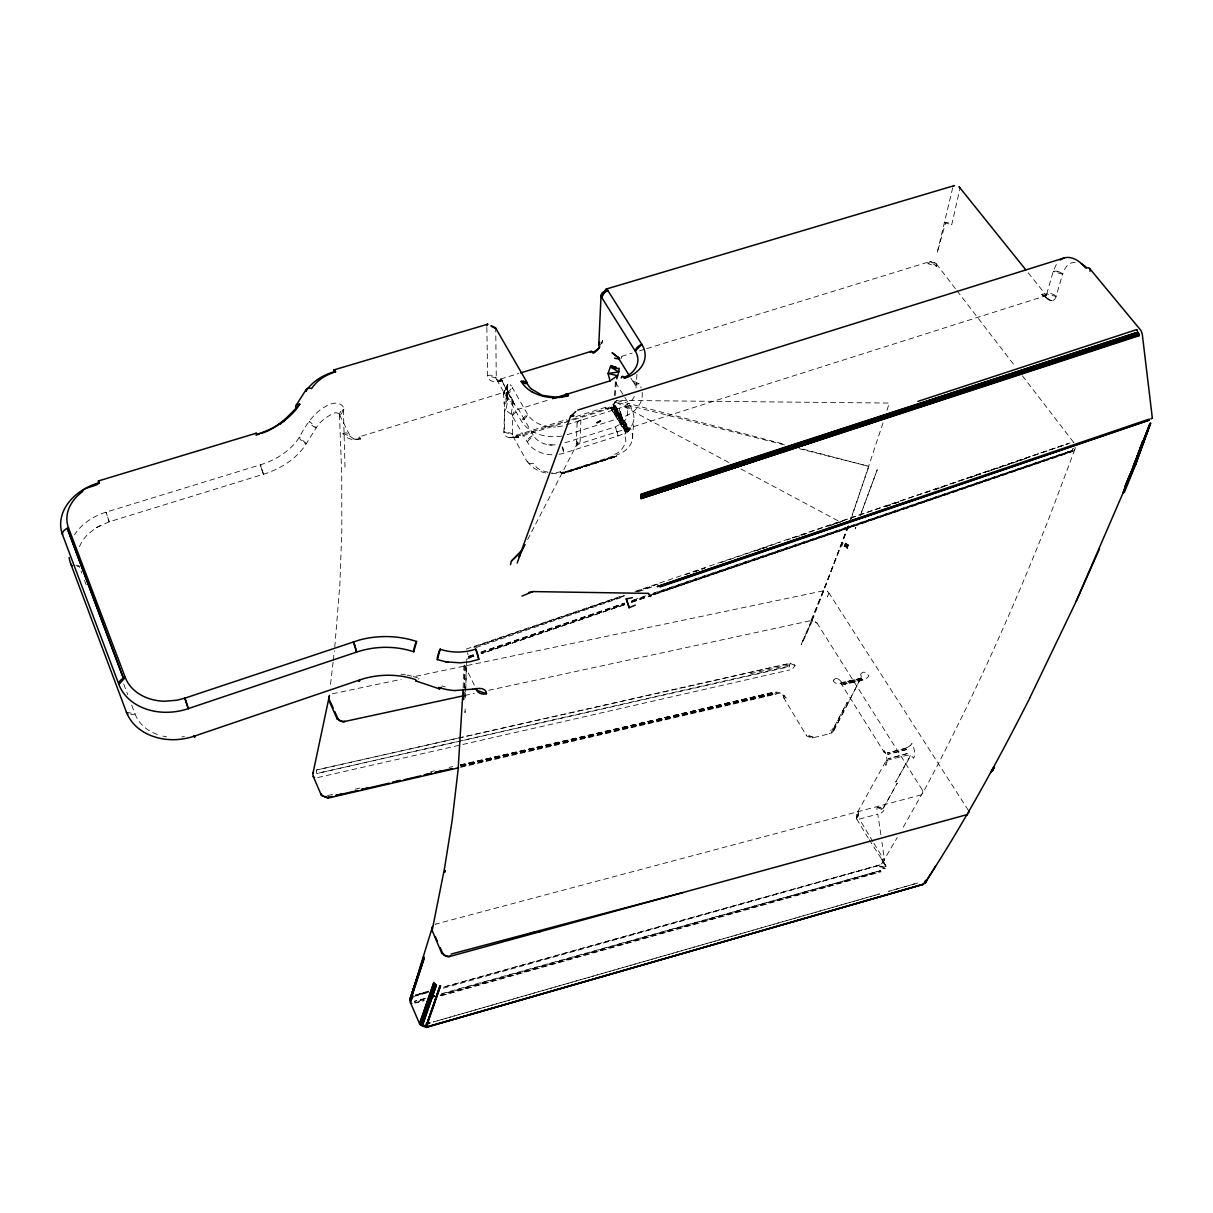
<?xml version="1.0" encoding="UTF-8"?>
<svg xmlns="http://www.w3.org/2000/svg" width="1213" height="1213" viewBox="0 0 1213 1213"><rect width="100%" height="100%" fill="white"/><g stroke="black" fill="none" stroke-linecap="round" stroke-linejoin="round"><path stroke-width="0.75" stroke-dasharray="5 3.75" d="M559.223 454.284A27.732 20.773 1.6 0 0 563.848 453.177L617.872 435.983A27.535 20.485 3.1 0 0 631.382 409.054L631.412 408.675A6.672 3.988 -31.8 0 0 631.185 407.689L614.688 381.109A6.823 4.17 -31.9 0 0 614.081 380.806M639.069 383.763L633.292 381.034L633.52 382.429A7.172 4.352 -32.5 0 0 634.384 383.475A6.762 4.094 -32.5 0 0 637.113 384.127L637.507 384.096A6.778 4.109 -32.5 0 0 639.069 383.763A34.661 25.564 2.9 0 1 641.131 387.978M568.958 421.29L518.512 437.135L515.965 436.953A13.161 8.112 -29.5 0 1 503.82 431.995L504.699 408.69L503.547 394.195L507.155 387.705A13.57 3.578 73.3 0 1 510.976 385.4M792.862 668.333A4.882 1.774 -41 0 0 793.681 667.529L795.091 665.543L793.742 664.163A3.973 2.775 25.9 0 0 790.118 663.253L789.39 666.725L316.623 773.545L316.805 774.47M515.965 436.619L569.792 420.062M465.125 708.892L465.019 712.668L465.14 708.968M465.61 691.85L466.58 660.63M816.88 622.845L922.123 789.708L922.79 792.635M464.503 688.014L465.186 665.785M465.474 697.884L466.489 664.603M922.866 792.301L901.972 829.54M463.154 687.695L463.942 665.573M576.281 444.913L577.07 422.973L580.906 420.016L580.072 441.972A7.202 5.428 2.2 0 0 576.281 444.913L580.072 441.972M464.154 688.378L465.11 666.089M518.285 436.756L518.512 437.135A6.596 4.048 -29.5 0 1 512.447 434.648L512.674 414.255A6.702 4.17 -29.8 0 1 513.22 413.163L514.039 412.102A6.702 4.17 -29.8 0 1 515.904 410.51L517.193 409.797A6.702 4.17 -29.8 0 1 518.603 409.221L547.275 400.351M1072.277 449.947L1071.989 451.767L649.486 596.19M615.143 395.665L616.477 380.382M614.536 395.423L615.34 382.307L616.917 377.319M632.534 438.469L633.838 419.546M636.006 388.008L636.992 373.695M316.502 770.316L316.457 770.952A5.216 1.516 77.7 0 0 316.472 772.15L316.623 773.545L789.405 666.195M881.442 863.883L882.458 862.504A5.383 4.124 27.8 0 0 882.018 858.986L885.915 866.522L881.745 859.471L885.915 866.522L879.652 866.203L885.778 867.159L879.607 867.022L885.247 868.523L879.668 867.902M333.12 662.025L330.315 685.982M333.317 660.16L334.363 650.774M334.773 647.06L339.898 583.953L341.823 530.096L341.717 474.086L339.443 414.361M551.976 454.769A27.732 20.773 1.6 0 1 527.215 441.866L511.31 414.33L512.735 402.883L507.762 399.168L496.633 379.548A6.611 4.23 -29.9 0 1 496.284 378.168L495.738 328.996M812.21 738.004L812.407 737.929A5.292 2.684 75.7 0 0 812.968 737.459L806.554 734.305A5.079 2.274 -30.6 0 0 807.07 736.139L811.967 738.05L830.086 733.607C833.179 733.729 835.469 726.299 832.133 729.104A5.079 2.259 -30.9 0 1 830.526 730.378M511.31 414.33L505.806 410.267L507.959 399.441M789.511 664.967L750.195 673.776M555.099 444.837L548.579 444.853A21.091 15.769 1.5 0 1 533.432 435.437A6.732 4.109 -29.7 0 0 529.429 437.741L529.035 438.136A6.732 4.109 -29.7 0 0 527.185 441.881L533.432 435.437L518.558 409.251L513.645 403.58L509.445 394.892M952.721 187.712L937.133 252.941L945.624 222.616A5.064 3.412 9.6 0 1 950.977 223.935L951.735 224.678L959.726 189.607M833.74 730.499L847.478 704.207M927.96 263.691L929.871 261.599L935.359 263.1A6.52 3.654 -38.1 0 1 936.497 264.176A6.505 3.654 -38.1 0 1 936.603 266.238L927.96 263.691A6.414 4.291 11.3 0 1 930.583 263.448L931.129 263.464A6.414 4.291 11.3 0 1 935.208 264.95A6.353 4.291 11.2 0 1 936.345 265.89L936.603 266.238M1052.262 300.688L1050.488 300.566A13.449 6.96 74.7 0 1 1048.608 299.747A13.495 6.96 74.3 0 1 1046.182 297.352A6.929 3.609 -38.3 0 0 1046.228 295.472L1046.106 295.184A6.929 3.609 -38.3 0 0 1041.846 294.334A6.762 3.487 74.6 0 0 1042.801 295.35L1043.135 295.547A6.732 3.457 74.3 0 0 1044.438 296.033L1044.878 296.002A6.732 3.457 74 0 0 1046.774 293.895L1056.053 296.472L1062.603 274.168L1061.875 273.425M883.019 422.943L849.995 522.409M886.991 410.297L889.281 403.065L616.629 400.381L610.624 407.947A6.535 3.957 -31.6 0 1 608.577 408.857L570.762 420.729M1075.112 447.354C1076.174 450.478 1069.381 454.253 1073.05 448.476M1071.989 451.767L1073.096 448.294M849.555 522.469L868.902 466.383L801.262 448.689M856.954 817.471L858.759 812.255L857.197 813.089A5.261 3.851 30.1 0 0 856.454 814.226L856.454 816.364A5.307 3.882 30.3 0 0 856.954 817.471L856.833 817.729A5.216 2.123 -30.4 0 0 857.288 819.457M856.727 817.956L858.698 812.407M831.405 732.561L833.21 727.709M847.932 526.063L826.811 582.376L810.981 620.616M848.357 525.972L811.724 620.571M848.797 525.911L812.164 620.586L817.062 623.118M1074.854 449.416L1048.608 519.24C1011.672 612.853 970.309 704.814 922.593 793.469M841.746 546.366L843.096 542.984M841.413 682.282L841.2 682.828A5.277 2.411 -31.5 0 0 841.216 683.783L884.429 752.667A5.398 2.29 -31.2 0 0 886.87 752.697L887.264 753.394M811.391 620.586L801.141 644.588L812.043 620.586M812.467 620.631L801.566 644.619M818.153 603.301L823.657 590.746L827.402 591.489M507.625 384.673L503.577 393.467L507.838 384.324L503.774 392.678M621.177 358.532L622.026 356.713M827.63 596.205L827.266 596.948L829.01 593.021L828.145 592.05M880.047 807.464A5.277 3.897 31.2 0 0 878.758 807.221L877.014 807.661L876.863 811.573M879.986 864.824L442.866 987.337L879.865 865.127L440.926 988.868M860.987 677.749L847.387 704.51L860.987 677.749A5.246 3.715 25.1 0 1 859.047 679.356M833.68 728.74L847.265 702.16L833.452 728.164M774.591 693.76A5.004 2.487 75.9 0 0 776.623 693.73L780.141 693.214L783.613 695.807A5.049 2.35 -30.7 0 0 786.373 697.991A10.053 7.384 24.2 0 0 785.084 696.247M527.64 539.588L576.023 446.02L579.283 443.867L1045.166 295.942M615.749 456.588L562.605 473.692L616.098 456.528L562.605 473.692L561.437 472.994L614.46 455.648A6.672 1.971 72.2 0 1 613.733 454.587A20.576 15.466 2.9 0 0 620.844 450.72L625.453 443.549A20.576 15.466 2.9 0 0 624.589 435.558L623.907 434.284A6.611 3.927 -31.5 0 0 625.953 433.375L610.624 407.947L626.454 433.071L611.109 407.659L627.212 432.541L612.019 406.992L627.621 432.207L612.444 406.628L628.016 431.858L612.838 406.249L628.379 431.479L613.202 405.855L628.713 431.1L613.535 405.46L629.016 430.721L613.823 405.051L629.289 430.327L614.309 404.217A6.535 3.957 -31.6 0 0 614.748 402.595L614.385 401.837M833.543 731.014L847.265 704.814M600.177 345.174L602.618 340.55A6.52 4.716 2.7 0 0 602.133 340.717M575.857 446.339L577.752 442.881L576.994 441.759M885.535 761.779L856.59 813.923M419.001 678.219L418.5 679.113M910.296 755.608L895.71 782.097L910.705 755.775M882.791 809.056L897.302 783.052L882.791 809.056A5.307 3.851 30.4 0 1 883.898 810.405L882.776 811.77A5.216 2.108 -30.6 0 1 881.093 813.059M882.2 863.034L897.256 837.516M79.482 546.699A44.29 33.509 -11.7 0 1 88.261 533.887L96.282 527.655L109.2 521.817L263.494 474.238A74.084 54.403 -7 0 0 306.267 443.715L316.199 427.795A41.606 31.038 -4.3 0 1 333.15 413.618L333.787 413.239A5.898 5.095 -77.1 0 1 335.258 412.814L336.789 412.905A6.853 4.473 -25.5 0 1 339.595 414.861L339.852 415.983L343.946 409.509A13.707 9.007 -25.5 0 0 343.446 407.356A13.646 8.961 -25.5 0 0 336.911 403.186L335.455 403.156A16.512 13.419 -46.6 0 0 333.848 403.307A16.891 13.95 -48.8 0 0 332.468 403.595A16.8 14.086 -51 0 0 330.846 403.99C315.865 409.554 306.571 423.61 299.414 437.135A67.322 49.339 -6.9 0 1 260.537 464.746L106.047 512.174C93.477 516.071 81.635 523.667 74.463 534.888M833.847 679.932L833.286 680.872A5.277 3.76 25.6 0 0 835.893 683.162A5.277 3.745 25 0 0 840.124 683.798L859.062 679.371M1056.296 264.434L1053.187 271.576L1046.758 293.895A6.853 4.731 11.5 0 1 1054.992 295.366A6.808 4.67 11.7 0 1 1056.098 296.457M616.113 401.215L615.537 402.034A13.025 7.9 -31.6 0 1 605.681 408.796L571.596 419.501M562.893 473.54L563.105 473.206A6.717 1.82 72.1 0 0 563.348 471.978A27.429 20.712 1.5 0 1 551.566 473.601M561.755 436.043A34.919 25.943 1.4 0 1 521.059 420.562L506.124 394.195L512.356 387.644L510.991 385.567M512.402 415.665L518.558 409.251M466.11 659.493L474.04 656.157L468.673 657.992L467.566 652.7M341.99 410.343L343.946 409.509M921.41 794.803L435.679 924.109M96.282 527.655L102.498 524.35M435.376 924.23L435.983 924.033M475.814 647.621L624.392 596.447M638.72 591.519L654.838 585.97M828.479 526.169L842.792 521.226M885.763 506.428L900.076 501.5M925.14 492.872L932.297 490.401M934.086 489.779L941.258 487.323M943.047 486.701L1070.139 442.927M636.78 591.353L660.054 583.392M685.118 574.795L704.829 568.048M720.947 562.529L780.035 542.287M787.192 539.846L790.785 538.617M792.574 537.996L799.731 535.539M801.52 534.933L1068.35 443.549L634.657 591.58M468.643 657.628L474.025 655.793M481.182 653.337L624.437 604.347M631.609 601.906L651.305 595.174M653.094 594.552L1072.125 451.281L653.11 594.825M624.452 604.635L481.197 653.701L624.422 604.756M631.624 602.179L651.32 595.431M466.201 649.076L622.102 595.856M636.855 591.489L654.777 585.363M694.185 571.899L704.935 568.23M756.897 550.49L760.475 549.262M762.28 548.655L767.647 546.82M796.319 537.025L799.898 535.797M801.687 535.191L807.07 533.356M832.148 524.789L842.899 521.105M885.899 506.428L900.228 501.53M934.268 489.9L937.861 488.672M939.65 488.066L945.018 486.231M970.112 477.664L980.862 473.995M988.019 471.539L1029.23 457.468M468.476 656.294L473.843 654.459M481.015 652.018L624.346 603.119M633.307 600.071L645.847 595.795M653.019 593.339L1072.262 450.341L653.049 593.627M468.536 656.688L473.904 654.853M481.076 652.397L624.392 603.422M631.564 600.966L645.892 596.068M468.597 657.158L473.98 655.323M481.136 652.882L624.422 603.907M631.594 601.451L647.712 595.947M649.501 595.34L1072.201 450.857M631.579 602.315L647.697 596.796M506.124 394.195L506.64 394.013A6.793 4.306 -29.8 0 0 508.626 393.042L509.096 392.724A6.793 4.306 -29.8 0 0 512.265 388.433L512.356 387.644L527.382 413.997C533.098 423.504 544.94 427.446 555.569 426.961M615.476 456.513L562.059 473.555L616.234 456.422M616.371 456.27L561.862 473.419L616.507 456.027A6.641 2.032 71.6 0 0 616.75 455.269L616.735 454.86A27.232 20.424 3 0 0 630.138 428.022L629.729 429.538L614.309 404.217L629.532 429.933L614.081 404.626M564.864 442.851L615.355 426.855L622.603 422.943A20.924 15.557 2.9 0 0 625.681 406.446A6.672 3.988 -31.8 0 1 627.227 406.112L631.185 407.689M561.437 472.994L615.067 456.27M566.41 424.808L619.54 408.114A27.975 20.606 2.9 0 0 634.899 395.104M516.556 435.209L566.865 419.44M575.841 416.62L606.394 407.037M359.336 436.968A6.929 1.274 72 0 1 360.716 438.97L358.699 437.999A6.944 1.289 72.4 0 1 359.018 436.907L504.138 392.315M621.465 356.395L632.276 353.074M639.494 350.86L644.907 349.192M646.711 348.647L929.871 261.599M500.575 379.032L518.694 373.498M425.263 998.254L414.346 1001.332L425.414 998.754M441.638 993.644L880.411 870.646L441.79 994.144M423.762 999.739C411.252 1002.666 412.268 1004.743 424.125 1000.649M440.137 995.13L880.562 870.995L880.987 871.783L440.501 996.025M414.861 1002.817L423.959 1000.255M440.334 995.63L880.774 871.419M360.716 438.924L357.729 439.561A13.813 10.28 -4.1 0 1 343.324 434.042M428.371 991.142L415.543 994.994L428.295 991.43M413.618 996.525L428.174 992.446M501.818 379.896L502.44 380.852L496.784 381.564M460.879 766.055L774.591 693.806L461.228 766.48M460.424 767.359L775.88 694.139M327.54 795.576L334.909 793.863M355.182 789.178L360.701 787.904M430.706 771.695L434.39 770.831M449.128 767.42L452.813 766.571M460.182 764.872L773.333 692.365A10.083 7.414 25.5 0 1 776.972 692.138A10.068 7.384 24.9 0 1 784.523 695.701L785.054 696.262M460.334 765.191L773.515 692.668L774.152 693.427L460.743 765.828M460.227 765.312L773.333 692.365L777.033 693.063M460.515 765.509L773.727 692.957M460.682 765.767L773.924 693.199M461.122 766.328L774.591 693.806M945.624 222.616L944.866 222.798L951.735 224.678M317.745 777.533L789.86 669.91M457.074 738.399L316.563 769.982L789.981 663.268L795.091 665.543M458.923 737.974L789.86 663.587M464.64 695.534L474.283 693.442M488.657 690.333L811.027 620.616M332.392 693.791L401.109 679.371M415.877 676.278L823.976 590.701M813.271 737.004L809.571 736.534L806.66 734.047M1075.203 262.463L1071.428 262.887A36.314 19.181 74.2 0 0 1062.649 274.229M511.825 437.726L517.466 437.393L508.186 437.347L515.95 437.529M502.44 380.852L499.938 380.912A13.222 8.461 -30 0 1 487.611 375.545L486.838 326.342M830.086 733.607L829.131 733.41M548.579 444.853L552.249 445.216M126.44 712.167L135.037 713.957A46.519 37.194 -12.9 0 0 159.343 735.139M784.447 444.928L615.537 402.034L729.225 462.714M799.14 448.658L868.902 466.383M616.629 400.381L784.811 444.383M75.767 565.152L79.103 566.062L81.771 573.112M548.14 472.297L541.316 470.432A20.742 15.663 1.5 0 1 533.144 463.169A6.656 4.018 -29.5 0 1 527.064 460.743A27.429 20.712 1.5 0 0 546.79 473.131M1062.603 274.168L1053.187 271.576A6.914 4.731 12.5 0 1 1055.371 271.166A6.929 4.761 12.3 0 1 1057.175 271.303M353.771 438.924L349.89 436.104A6.884 4.443 -25.6 0 0 348.662 433.829L348.328 433.602A6.884 4.443 -25.6 0 0 342.93 433.359L343.37 434.102M516.95 435.27L516.708 435.194A6.565 1.698 72.3 0 0 515.95 436.589M503.82 431.995L512.447 434.648A6.626 5.004 0.3 0 0 511.613 433.587L505.927 431.631A6.626 5.004 0.3 0 0 504.32 431.828M880.047 807.494L882.215 808.586M500.453 381.216L496.633 379.548M342.945 433.359L349.89 436.104M877.151 807.373L883.913 810.39M625.681 406.446L631.412 409.039M740.931 468.946L839.578 521.605M827.372 591.504L828.236 592.111M815.545 621.723L816.304 622.345M1043.059 295.502L1051.095 300.703L1041.846 294.334L1047.987 299.202M1041.846 294.334L1046.182 297.337M512.735 402.883L513.645 403.58L511.795 399.593L514.115 403.974L510.703 397.227M783.613 695.807L786.373 697.991M828.676 592.581L968.308 810.284M1028.169 272.789L1045.94 294.911M505.806 410.267L504.699 408.69L504.32 431.843M885.99 865.855L869.205 839.714M936.345 263.903L955.859 289.27M957.012 290.756L1015.539 366.857M1022.423 375.803L1074.066 442.942M841.291 683.965L841.761 684.42A5.277 2.411 -31.5 0 0 844.187 684.511L862.807 680.175A5.277 2.396 -31.7 0 0 868.811 675.853A10.447 5.565 76.5 0 0 860.578 674.564M630.76 378.001L633.732 382.808M872.92 841.731L859.426 819.048L877.787 814.105L880.896 834.862M873.891 843.323L884.611 860.805L881.957 842.277M783.462 697.384L806.493 735.609M856.712 818.972L868.25 838.122M560.74 472.054L560.512 471.66A20.742 15.693 1.4 0 1 551.657 472.888M513.129 400.866L501.924 380.988L513.645 403.58L512.69 401.382M509.354 395.135L510.658 397.439M512.811 436.043L527.428 462.123M512.765 401.533L514.115 403.974L512.629 401.26M339.579 414.876L349.632 434.997M464.352 665.073L475.602 687.65M883.974 752.242L883.898 752.06A5.398 2.29 -31.2 0 1 883.928 751.15L884.156 750.604A10.811 5.777 74.7 0 1 886.915 762.249M507.519 398.804L507.155 387.705A6.717 4.928 1.1 0 1 507.656 390.116L506.2 392.739L503.547 394.195A6.793 1.744 73 0 1 505.442 393.133A6.793 1.774 73.1 0 1 506.124 394.058M464.352 665.634L464.549 666.104A7.475 4.033 -26.3 0 0 464.534 665.74M84.44 580.148L86.426 585.424M123.711 684.026L127.714 694.594M131.701 705.162L135.037 713.957A7.854 4.427 -20.1 0 1 130.564 714.609M922.471 790.497L922.85 791.649M262.736 472.388L261.447 468.597A7.051 1.061 71.8 0 1 260.901 466.838M263.494 474.238L260.552 464.746A7.066 1.016 72.2 0 0 260.81 466.171M615.34 382.307L615.825 383.52A6.611 4.033 -31.9 0 0 615.643 382.277M562.119 447.051L563.848 453.177A6.778 1.82 72.7 0 0 563.363 449.72M261.022 467.005L260.81 466.11M858.455 816.349L858.304 813.923A5.474 2.805 74.3 0 1 858.531 812.862M339.852 415.983L339.731 415.24A6.838 4.988 -2.6 0 1 342.036 410.373M343.4 409.691L345.083 469.719M507.671 389.297L507.716 399.638M500.029 381.079A6.641 1.653 73.7 0 1 500.256 379.381M500.211 379.26A6.656 1.713 72.5 0 1 500.726 379.047L500.878 379.062A6.656 1.713 72.5 0 1 501.848 380.003M561.422 472.903A6.717 1.82 72.1 0 1 560.74 471.948M577.07 422.973A7.293 5.443 2.3 0 1 580.906 420.016M516.965 435.285A6.565 1.698 72.3 0 1 518.3 436.801M602.618 340.55A13.1 8.248 -32.2 0 1 601.83 343.719M1056.098 296.533A13.464 6.96 73.8 0 1 1052.262 300.688M184.391 736.549A46.519 37.194 -12.9 0 1 181.829 736.928M166.56 736.776A46.519 37.194 -12.9 0 1 162.891 736.079M445.262 686.937A44.775 36.345 -2.3 0 1 442.017 685.967M400.927 674.185A82.499 68.671 -6.2 0 1 405.551 674.883M407.083 675.156A82.499 68.671 -6.2 0 1 411.616 676.141M413.102 676.52A82.499 68.671 -6.2 0 1 417.53 677.794M79.103 566.062A7.46 4.655 -18.5 0 1 77.223 566.486M642.162 392.39A34.661 25.564 2.9 0 1 622.102 417.393L567.259 434.709A6.869 1.941 72.8 0 1 567.017 434.36M633.292 381.034A27.975 20.606 2.9 0 1 635.764 387.993M263.509 474.328A7.066 1.016 72.2 0 1 262.721 472.464M562.574 446.975A6.778 1.835 72.5 0 1 563.378 449.735M1073.126 442.245A7.051 3.336 -36.1 0 1 1073.884 442.73M358.76 438.772A6.914 5.231 -6.6 0 1 353.756 438.954M562.423 425.93A28.187 20.864 1.3 0 1 555.569 426.915M577.737 442.806A7.217 2.001 72.1 0 1 576.994 441.668M1057.16 271.378A6.929 4.625 12.8 0 1 1061.815 273.456M886.839 762.219A10.765 5.686 74.7 0 1 885.93 765.373A5.459 3.973 28.1 0 1 886.718 760.521A5.459 3.973 29.1 0 1 887.78 760.051L907.385 755.138A5.443 3.927 28.5 0 1 913.632 758.261A10.765 5.853 74.5 0 0 914.496 755.669A10.735 5.762 74.2 0 0 911.873 743.645M833.847 679.947A10.492 5.474 76.4 0 1 837.243 678.613M841.428 682.297A10.492 5.474 76.4 0 0 840.154 680.569A10.508 5.443 75.6 0 0 837.243 678.658M910.22 745.525A5.398 2.274 -31.4 0 1 905.717 747.921M860.517 674.519A5.246 3.715 26.3 0 1 861.094 677.445M911.918 743.569A5.398 2.274 -31.4 0 1 910.22 745.525M506.518 392.406L506.048 402.671C500.908 407.629 507.019 394.922 507.625 398.531A6.656 4.928 0.9 0 1 507.671 400.017L506.048 402.671L506.518 392.406M907.097 753.622L888.204 758.716L907.097 753.622M855.787 527.352L855.256 528.823L855.787 527.352M877.211 469.84L860.26 515.555L877.211 469.84M846.234 543.424L844.961 546.699L846.265 543.454M846.568 543.591L845.309 546.851L846.598 543.606M847.478 544.167L846.219 547.412L847.478 544.167M847.751 544.394L846.492 547.624L847.781 544.41M848.008 544.622L846.75 547.851L848.039 544.652M848.236 544.864L846.977 548.109L848.236 544.864M848.448 545.122L847.174 548.352L848.463 545.153M845.461 543.136L844.172 546.426L845.491 543.151M845.795 543.257L844.521 546.532L845.84 543.272M526.594 416.423L526.215 416.999A6.899 4.276 -29.8 0 1 521.014 420.593L527.382 413.997A6.899 4.276 -29.8 0 1 526.594 416.423M606.121 407.25L606 407.416A6.49 1.941 73.1 0 0 605.696 408.826L608.592 408.857A6.505 1.956 72.8 0 0 607.091 407.143A6.49 1.956 72.4 0 0 606.106 407.219M840.988 682.828L859.41 678.598L840.988 682.828M624.24 595.659L473.813 647.181L624.316 595.78M879.486 893.951L433.329 1021.953L879.486 893.951M917.725 882.988L888.598 891.343L917.725 882.988M428.204 992.052L415.453 995.63L428.204 992.067M905.944 748.3L887.082 753.046L905.944 748.3M906.52 749.543L887.658 754.319L906.52 749.543M862.382 679.583L843.975 684.193L862.382 679.583M861.655 678.84L843.247 683.359L861.655 678.84M935.041 262.978L930.492 261.735L935.041 262.978M496.284 378.168L487.611 375.545A6.641 4.882 -0.2 0 1 495.465 377.107L496.284 378.168M316.199 427.795L315.168 427.401A6.96 4.033 32.2 0 1 309.406 421.214L316.199 427.795M306.267 443.715L299.414 437.135A7.02 3.957 32.3 0 0 306.267 443.715M615.598 427.279L617.872 435.983A6.717 2.017 72.6 0 0 616.052 428.234L615.598 427.279M109.2 521.817L106.047 512.174L109.2 521.817M620.343 413.315L619.676 410.358A6.853 2.138 72.6 0 1 619.509 408.068L622.102 417.393A6.884 2.062 72.4 0 1 620.404 413.299"/><path stroke-width="1.5" d="M994.129 767.101L992.431 770.755M968.884 812.786L968.687 811.027M640.813 497.982L641.04 494.161L1138.097 332.135L640.767 494.828M328.905 697.384L329.239 699.249M463.078 689.545L458.074 770.028L452.161 820.382L444.64 867.659L432.268 929.795M463.684 699.537L464.003 692.123M598.782 344.81L601.072 295.214L602.315 292.697L604.999 291.181M256.11 433.238L98.359 480.97L98.647 482.804A52.781 39.438 -11.2 0 0 62.545 534.797L118.889 684.466A55.495 43.956 -12.6 0 0 188.303 708.65M486.838 325.812L487.338 324.326A6.884 1.774 73.4 0 1 487.944 324.326L487.338 324.326M339.776 720.461L337.366 718.202L337.214 719.051L328.814 700.189L329.405 695.504M437.499 657.188L437.317 659.629L446.278 661.889L460.364 662.814L469.734 661.767L478.756 659.402L475.708 649.122A45.897 36.693 -2 0 1 440.198 649.258M328.814 700.189L328.935 699.31M337.214 719.051L337.35 718.187M432.404 926.489L432.207 929.492M412.936 995.524L412.147 995.964A5.929 5.095 19 0 0 411.177 996.813L410.494 1001.65A5.989 2.532 -24.7 0 0 411.814 1003.515M616.795 378.805L618.312 373.649M637.507 356.364A28.46 20.712 2.9 0 0 635.309 351.163L601.648 297.412L606.257 289.043L954.479 185.559L953.342 186.12M312.984 773.181L329.345 695.974M444.443 955.419L442.078 952.751L441.866 953.539L431.98 930.022M432.04 931.554L432.237 930.735M611.564 379.821L617.432 375.666L608.031 373.468L618.903 371.936L619.146 368.252A6.581 4.791 3.1 0 1 613.899 367.903A6.581 4.867 2.4 0 1 610.852 365.538L608.031 373.468L610.094 380.867L552.658 398.668M510.491 564.682L511.401 561.073L521.817 550.217L517.147 563.12M441.866 953.539L442.063 952.736M188.288 708.604L184.876 698.157L188.288 708.604L356.561 652.094A76.434 62.97 -5.9 0 1 413.754 651.775L416.575 641.465A84.622 69.611 -5.9 0 0 359.564 639.964L184.876 698.157L176.734 700.265L164.225 701.235A47.701 37.679 -12.2 0 1 125.288 677.491L68.519 527.882L67.261 528.337A7.596 4.837 -18.2 0 0 62.545 534.797M437.317 659.629L440.167 649.319M410.1 999.952L423.777 958.164L410.1 999.527L432.237 927.611M925.534 880.471L923.563 884.247L425.884 1027.153M423.883 956.875L410.13 999.103L423.762 957.724M410.206 998.708L423.807 957.284M410.343 1001.225L423.898 959.028L410.146 1000.376M426.991 1023.59L425.915 1026.835A5.959 5.155 19.7 0 1 423.822 1026.562L419.713 1023.059L433.89 982.348L419.91 1023.499M422.382 1025.971L436.437 984.85L422.033 1025.743L435.558 984.274L421.138 1025.061L435.149 983.94L420.714 1024.621M426.43 1026.805L440.562 985.684L425.915 1026.835L427.037 1027.214A5.716 1.774 75.2 0 1 426.597 1027.441M487.459 324.265L333.984 369.904L333.681 371.921A49.536 36.496 -4 0 0 305.828 391.374M421.563 1025.41L435.983 984.577M570.641 416.029L519.209 556.782L520.013 554.614M1136.429 459.151L1142.722 441.153M1136.187 458.817L1142.707 441.138M439.121 651.578L438.879 652.2A7.657 1.926 -71.5 0 0 438.257 654.11A7.703 2.001 -71.3 0 0 437.453 657.249M1129.985 474.207L1125.148 486.17L1130.091 474.359M1133.427 465.656L1135.489 460.531M1122.874 493.266L1149.985 423.489L1123.283 493.1L1135.353 463.912L1150.697 423.094L1135.975 463.487L1150.349 423.307L1122.904 493.251L1076.189 601.284M1135.793 464.367L1136.247 463.23L1124.269 492.493M1133.609 465.913L1135.717 460.849M1099.539 548.776L1076.219 601.284L1029.61 698.339M410.494 1001.65L412.966 996.828M521.59 551.293L525.047 544.607M1029.64 698.324C997.556 761.597 963.471 823.93 924.655 883.382L926.414 881.866L926.383 879.88M994.008 767.981L990.733 772.575L992.37 769.558M992.249 771.286L993.993 768.011M313.545 771.847L313.06 772.848A5.519 4.367 10.9 0 0 312.984 774.637L313.197 776.153A5.565 2.896 -23.6 0 0 313.485 776.82M924.943 883.291L935.42 866.431M295.972 405.551L306.176 389.54M257.035 434.209A73.948 53.478 -6.7 0 0 299.793 404.232C288.739 415.892 277.337 428.614 261.113 433.42M572.157 415.528L573.87 415.71L570.686 416.514L575.796 411.495M511.401 561.073L521.423 551.612M280.188 424.019L284.691 420.35L279.384 423.898M1060.238 259.976C1068.971 253.365 1080.055 260.78 1085.59 268.028A7.278 3.76 -39 0 1 1089.956 271.257M632.428 597.675L626.242 598.919L629.062 607.743L635.233 605.135M521.969 596.038L532.962 591.58L648.151 593.384L650.896 596.22A7.536 1.349 53.7 0 1 649.395 594.81L648.151 593.384M327.01 798.002L327.722 798.139A5.549 1.653 77.1 0 0 328.298 797.168L326.388 797.244A5.565 4.443 12.7 0 1 324.948 796.971M1149.181 419.091L657.385 586.561L913.268 499.786M1150.803 418.834L1152.047 418.409M98.405 480.97C102.68 486.246 82.863 486.474 82.529 491.629A45.366 33.828 -11.1 0 0 68.519 527.882M256.034 435.149L259.415 433.996M69.126 557.495A51.886 39.18 -11.7 0 0 70.733 563.802L126.44 712.167C134.704 733.44 160.025 742.129 181.253 739.126A54.449 43.501 -12.9 0 0 194.58 736.064L359.548 679.993A74.979 62.363 -6.2 0 1 415.665 679.644A7.536 1.986 -70.7 0 0 415.832 680.614L415.923 680.751M660.008 586.41L1149.439 420.032L660.099 586.91L659.902 585.879L657.385 586.561M966.958 814.772L967.747 814.439L450.144 956.36M1138.992 335.122L640.828 498.543L1139.083 335.713L1138.871 334.5L640.828 498.543L1094.748 348.98M917.847 401.412L1136.596 329.633L1137.248 330.543L1136.596 329.633M1138.355 332.771L640.858 496.299L1138.719 333.893L1138.355 332.771L1138.719 333.893M577.737 410.07L1064.377 257.884M520.513 372.937L591.171 351.376M426.036 1027.259L923.29 884.307M426.233 1027.366L922.987 884.322M430.721 996.722L434.36 995.691M430.873 997.207L434.512 996.191M429.22 998.208L432.859 997.177M451.13 954.055L682.646 892.662M532.962 591.58L528.565 592.505M328.526 797.259L332.21 796.395M335.895 795.546L358.017 790.421M361.701 789.557L389.343 783.143M393.042 782.294L400.411 780.581M404.096 779.732L420.684 775.88M424.368 775.031L431.737 773.318M435.437 772.469L452.024 768.617M327.601 798.184L458.575 767.784M335.728 795.349L341.262 794.06M361.55 789.375L368.919 787.662M392.891 782.112L400.275 780.414M424.247 774.864L431.616 773.166M435.3 772.302L440.835 771.028M449.629 956.466L450.448 956.269M344.795 721.462L464.64 695.534M344.31 721.553L345.099 721.401M472.676 689.166L454.92 690.515M449.113 956.541L449.947 956.39M531.249 932.812L540.164 931.69M343.825 721.599L344.613 721.477M449.416 956.466L448.204 956.572M333.681 371.921L335.576 371.815A7.051 1.304 72.8 0 0 335.031 370.799M343.324 721.614L344.113 721.538M605.075 290.453L607.804 290.423L641.844 344.416A35.435 25.746 2.9 0 1 624.513 378.274M448.886 956.496L447.491 956.526M343.613 721.553L342.309 721.538M343.112 721.538L341.808 721.462M446.96 956.451L447.809 956.451M445.368 661.707L447.915 662.116M491.038 326.115L495.162 328.223M447.263 956.36L444.58 955.51M341.308 721.326L342.096 721.386M616.098 367.236L610.852 365.901L615.825 367.312M341.278 721.159L339.625 720.613M340.823 721.174L341.611 721.265M446.733 956.223L444.458 955.131M416.332 681.084L439.303 688.817A7.642 1.895 -71.7 0 0 439.834 688.787A7.596 1.88 -71.2 0 0 441.244 687.271M324.948 796.971L321.854 794.97A5.565 4.443 12.7 0 1 321.187 793.863A5.61 2.866 -23.7 0 0 322.613 796.046M474.526 688.923A18.695 4.791 -12.9 0 1 476.694 688.666A18.271 5.231 -13.7 0 1 477.922 688.499L479.484 688.423A15.117 7.96 -26.4 0 1 486.064 691.713A15.193 7.991 -26.4 0 1 486.413 693.684L476.588 690.242A7.551 3.988 -26.4 0 0 475.83 688.468M619.403 358.275L612.08 352.756L618.387 357.714M521.181 381.398C526.245 385.218 531.127 383.733 523.273 381.018A6.975 4.397 -30.2 0 0 521.181 381.398A35.723 26.17 1.3 0 0 531.84 391.814M427.355 1026.623L419.607 1023.772A6.02 2.487 -24.8 0 0 421.002 1024.909M340.656 720.931L338.472 719.749M98.647 482.804L99.496 483.229M491.386 325.691L495.495 327.813L527.246 382.762M610.488 367.145L618.903 371.936M623.103 376.606L622.375 376.333A6.99 2.183 73.2 0 0 621.86 376.591M444.307 955.025L442.502 952.887M531.415 389.009L542.272 395.347L556.267 397.273A28.672 21.03 1.5 0 0 565.485 395.681L568.442 395.681A7.051 1.956 72.3 0 0 567.76 394.756M1089.577 268.422L1140.948 330.467L1142.221 333.757L1152.35 418.212M959.468 187.242L1025.804 269.832M334.97 370.753L334.818 370.541A7.051 1.304 72.8 0 0 333.984 369.904M495.48 328.602L495.495 327.813M617.887 357.168L628.789 374.802M326.342 797.244L325.857 796.335M337.851 718.505L334.682 711.44M626.242 598.919L628.834 606.166A7.551 1.622 68.5 0 1 629.062 607.743M440.183 947.732L442.381 952.645M329.891 700.72L333.196 708.104M435.255 936.679L437.256 941.197M193.762 735.73L194.702 737.398L194.565 736.048M313.257 776.396L321.293 795.106M410.449 1002.56L419.743 1024.181M70.733 563.802L70.885 564.181A7.46 4.655 -18.5 0 0 72.325 565.743M126.44 712.167L126.561 712.531A7.854 4.427 -20.1 0 0 128.017 713.972M356.561 652.094L353.392 641.813A7.687 1.198 71.4 0 1 354.727 645.104M637.477 356.334C639.342 363.491 635.112 370.89 629.122 374.681A28.46 20.712 2.9 0 1 623.437 377.607M1138.871 334.5L1139.083 335.713M621.374 377.971A6.99 2.183 73.2 0 1 621.723 376.773M565.47 395.635A7.035 2.017 72.7 0 1 567.745 394.665M486.398 693.669A7.521 6.11 1.3 0 1 476.573 690.212M413.754 651.775A7.703 2.047 -71.4 0 1 416.559 641.465M606.257 289.058A6.717 2.108 73.7 0 1 607.804 290.453L604.483 291.363L608.016 290.726A6.762 4.336 -33.3 0 0 602.694 294.577L602.103 295.638A6.762 4.336 -33.3 0 0 601.648 297.412L601.345 296.791A6.338 4.488 3.4 0 1 601.072 295.214M599.813 342.248A6.535 4.731 2.7 0 0 599.343 346.721A6.55 4.109 -32.2 0 1 598.964 348.313L594.734 352.483A6.55 4.109 -32.2 0 1 593.218 353.104L592.975 352.771A6.565 1.971 73.3 0 0 592.338 351.952A6.49 1.986 74 0 0 591.899 351.527A6.565 1.971 73.3 0 0 590.473 352.316M475.708 649.137A7.703 1.592 71.1 0 1 478.756 659.387M439.288 688.817A7.596 1.88 -71.2 0 1 438.772 687.422A52.417 42.546 -2.3 0 0 454.905 690.576M416.681 681.054A7.551 1.956 -71.2 0 1 415.923 680.751M354.681 645.164A7.703 1.122 71.3 0 1 356.516 651.988M568.412 395.635A35.708 26.034 1.7 0 1 531.946 391.723M295.623 407.386A7.172 4.109 32.5 0 1 299.793 404.247M1081.359 263.888A36.299 19.241 74.2 0 1 1086.621 267.588M531.461 389.07A28.672 21.03 1.5 0 1 527.625 384.294M305.812 391.374A7.096 4.109 32.3 0 1 307.677 388.418A7.051 4.109 32.9 0 1 308.966 388.16L309.467 388.16A7.142 4.109 32.4 0 1 311.62 388.6A42.576 31.265 -4.1 0 1 335.592 371.845M439.091 651.517A7.748 2.001 -71.6 0 1 440.152 649.198M610.094 380.867A6.672 4.079 -31.9 0 1 610.594 380.715M619.646 358.472A6.611 4.791 3.1 0 1 614.582 358.153M623.088 376.515A7.005 2.244 74 0 1 624.528 378.138M599.844 346.933A13.1 8.248 -32.2 0 1 592.293 352.574M958.922 186.787A6.611 3.108 -49.4 0 1 959.847 188.47M256.989 434.027A7.202 1.046 72.7 0 0 256.398 433.268L256.292 433.253A7.202 1.001 72.4 0 0 255.943 433.617M570.716 416.514A7.43 1.804 20.5 0 1 572.096 415.498M359.503 679.902A7.581 1.152 71.5 0 1 359.23 681.448L359.033 681.327A7.566 1.198 72 0 1 358.79 681.175A7.521 1.152 71.4 0 1 358.442 680.69M472.6 689.287A18.589 4.336 -12.4 0 1 474.45 689.014M314.652 777.563A5.565 2.896 -23.6 0 1 313.667 777.017M444.792 870.373L444.731 872.041L444.792 870.373M118.904 682.889L118.829 683.237A8.021 4.609 -19.9 0 0 118.889 684.466L125.288 677.491A8.021 4.609 -19.9 0 0 123.468 678.234L122.179 678.977A8.021 4.609 -19.9 0 0 120.254 680.584L119.738 681.206A8.021 4.609 -19.9 0 0 118.904 682.889M440.031 985.714L425.915 1026.835L440.031 985.714M994.114 766.798L992.461 769.861L994.114 766.828M641.844 344.416L635.294 351.133A6.884 4.23 -33 0 1 641.844 344.416M597.039 422.715L600.465 420.987L597.039 422.715M123.453 678.249L67.261 528.337L123.362 678.294M429.69 1022.999L426.051 1024.045L429.705 1023.044"/></g></svg>
